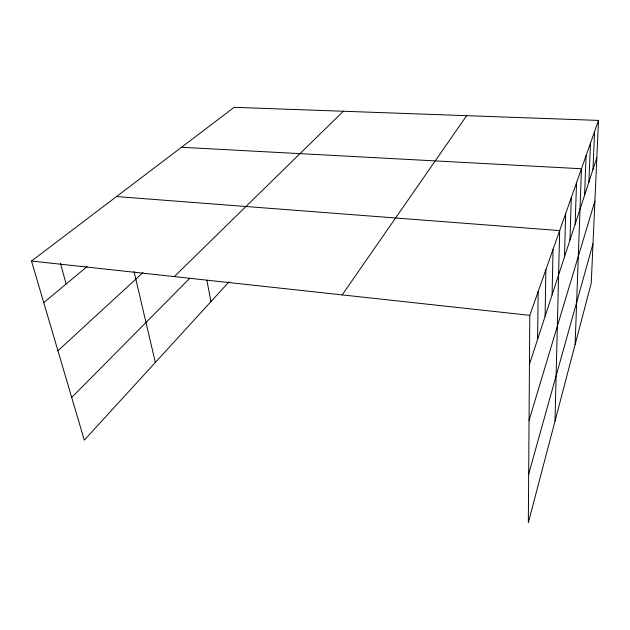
<?xml version="1.0" encoding="UTF-8"?>
<svg xmlns="http://www.w3.org/2000/svg" width="630" height="630" viewBox="0 0 630 630"><rect width="100%" height="100%" fill="white"/><g stroke="black" fill="none" stroke-linecap="round" stroke-linejoin="round"><path stroke-width="0.94" d="M598.5 120.409L529.791 315.346L528.334 522.672L591.247 283.138L598.5 120.409L234.171 107.328L31.5 261.041L84.294 440.157L229.084 281.775M537.587 339.412L538.162 291.595M545.108 316.323L545.887 269.679M552.093 294.903L553.03 249.401M555.014 421.084L559.668 230.58L116.511 196.568M564.464 256.945L565.669 213.562M569.969 240.054L571.276 197.655M575.143 224.193L576.529 182.747M575.127 344.516L581.458 168.753L181.495 147.278M584.577 195.245L586.097 155.594M588.892 181.999L590.467 143.191M592.98 169.478L594.602 131.481M528.672 474.13L593.003 243.747M529.05 420.454L594.901 201.127M529.444 364.376L596.838 157.618M342.169 294.895L466.657 115.676M71.702 397.443L189.764 278.318M174.297 276.601L343.326 111.25M57.944 350.768L142.915 272.601M43.754 302.628L87.145 266.529M31.5 261.041L529.791 315.346M60.378 263.19L66.15 283.996M134.048 271.491L155.35 362.439M206.868 280.263L210.948 301.62"/></g></svg>
